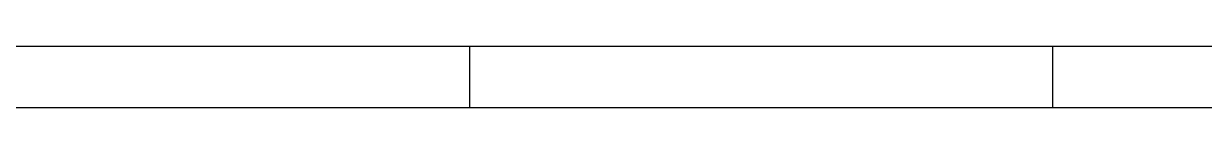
# Model space of a CAD drawing. Header units: millimetres. Extents: x -337670422 to 400479, y -429719 to 319704014.
# Drawn here: x 400028.4 to 400222.9, y -429309 to -429299 of the extents above; entities that cross this region are included whole.
import ezdxf

# ---------------------------------------------------------------- set-up
doc = ezdxf.new("R2010")
doc.units = ezdxf.units.MM

msp = doc.modelspace()

# ---------------------------------------------------------------- linework, layer by layer
at = {"color": 1}
for p, q in [((400478.9, -429298.96), (399884.9, -429298.96)), ((400101.9, -429308.96), (400101.9, -429298.96)), ((400197.9, -429308.96), (400197.9, -429298.96)), ((400197.9, -429308.96), (400197.9, -429298.96)), ((400197.9, -429308.96), (400197.9, -429298.96)), ((400197.9, -429308.96), (400197.9, -429298.96))]:
    msp.add_line(p, q, dxfattribs=at)
at = {"color": 6}
msp.add_line((399909.9, -429308.96), (400471.9, -429308.96), dxfattribs=at)

doc.saveas('drawing.dxf')
